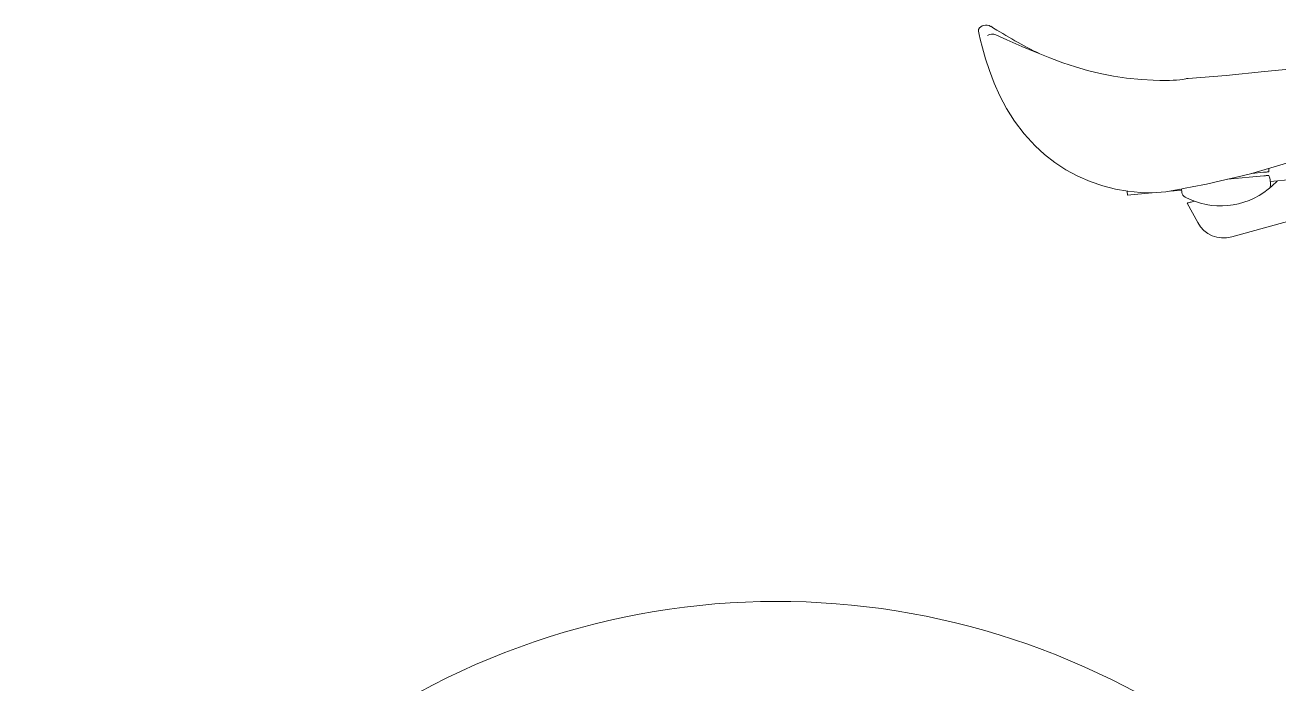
# Model space of a CAD drawing. Header units: millimetres. Extents: x -470 to 13540, y 264 to 3642.
# Drawn here: x 8709 to 9246, y 3212 to 3494 of the extents above; entities that cross this region are included whole.
import ezdxf

# ---------------------------------------------------------------- set-up
doc = ezdxf.new("R2010")
doc.units = ezdxf.units.MM
doc.layers.add('ZANO_R', color=7, linetype='Continuous', lineweight=0)

msp = doc.modelspace()

# ---------------------------------------------------------------- linework, layer by layer
at = {"layer": 'ZANO_R'}
for p, q in [((9206.47, 3471.44), (9207.01, 3471.53)), ((9206.77, 3471.51), (9206.59, 3471.49)), ((9223.82, 3428.32), (9239.3, 3429.79)), ((9239.16, 3431.3), (9234.19, 3430.83)), ((9199.22, 3423.25), (9204.17, 3423.72)), ((9204.27, 3422.71), (9204.13, 3424.18)), ((9242.01, 3428.1), (9242.19, 3426.3)), ((9242.09, 3427.31), (9251.26, 3428.18)), ((9180.98, 3421.52), (9191.4, 3422.51)), ((9209.05, 3418.81), (9209.54, 3418.95)), ((9211.03, 3409.81), (9206.53, 3418.12)), ((9252.06, 3410.91), (9225.57, 3403.61))]:
    msp.add_line(p, q, dxfattribs=at)
at = {"layer": 'ZANO_R', "flags": 128}
for points in [[(9203.3, 3424.02), (9202.74, 3423.88), (9197.37, 3422.91), (9191.56, 3422.5), (9186.48, 3422.62), (9181.19, 3423.17), (9175.79, 3424.14), (9170.38, 3425.54), (9164.97, 3427.39), (9159.7, 3429.68), (9154.64, 3432.38), (9149.84, 3435.5), (9145.41, 3438.96), (9141.41, 3442.65), (9136.71, 3447.82), (9132.69, 3453.15), (9129.26, 3458.56), (9126.34, 3464.03), (9123.9, 3469.5), (9121.89, 3474.85), (9120.26, 3479.93), (9118.95, 3484.54), (9117.99, 3488.31), (9117.52, 3490.37), (9117.28, 3491.69), (9117.2, 3492.34), (9117.2, 3492.5)], [(9206.47, 3471.46), (9206.46, 3471.46), (9206.28, 3471.42), (9205.92, 3471.36), (9205.26, 3471.24), (9204.42, 3471.11), (9203.32, 3470.96), (9201.99, 3470.82), (9200.52, 3470.71), (9198.99, 3470.64), (9197.1, 3470.61), (9194.86, 3470.62), (9191.99, 3470.71), (9187.01, 3470.99), (9180.52, 3471.63), (9175.02, 3472.43), (9169.26, 3473.55), (9163.85, 3474.89), (9158.66, 3476.43), (9153.35, 3478.21), (9147.81, 3480.27), (9141.98, 3482.6), (9135.81, 3485.19), (9129.29, 3488.06), (9124.7, 3490.22)], [(9207.01, 3471.53), (9223.26, 3472.73), (9239.68, 3474.45), (9256.12, 3476.08), (9274.09, 3477.23), (9291.86, 3477.66), (9309.32, 3477.39), (9326.38, 3476.42), (9334.8, 3475.63), (9343.33, 3474.51), (9352.16, 3472.93), (9361.47, 3470.76), (9366.23, 3469.38), (9370.8, 3467.7), (9374.91, 3465.6), (9378.31, 3463), (9380.32, 3460.52), (9381.6, 3457.62), (9382.18, 3454.32), (9382.29, 3450.76)], [(9268.73, 3441.54), (9260.55, 3438.91), (9251.48, 3435.97), (9242.39, 3433.15), (9233.61, 3430.67), (9227.08, 3429.06), (9220.84, 3427.64), (9214.75, 3426.29), (9208.63, 3425.03), (9205.69, 3424.49)], [(9241.4, 3431.52), (9241.22, 3431.5), (9241, 3431.48), (9240.75, 3431.45), (9240.47, 3431.43), (9240.16, 3431.4), (9239.84, 3431.37), (9239.5, 3431.34), (9239.16, 3431.3)], [(9239.3, 3429.79), (9239.65, 3429.82), (9239.98, 3429.85), (9240.31, 3429.88), (9240.61, 3429.91), (9240.89, 3429.94), (9241.14, 3429.96), (9241.36, 3429.98), (9241.54, 3430)], [(9241.49, 3432.9), (9241.48, 3432.66), (9241.4, 3431.68), (9241.4, 3431.52)], [(9241.54, 3430), (9241.85, 3428.85), (9242.01, 3428.1)], [(9203.27, 3424), (9204.88, 3424.33), (9205.7, 3424.48)], [(9180.82, 3423.2), (9180.88, 3422.64), (9180.94, 3421.94), (9180.98, 3421.57), (9180.98, 3421.52)], [(9206.53, 3418.12), (9206.57, 3418.13), (9206.68, 3418.16), (9206.87, 3418.21), (9207.12, 3418.28), (9207.43, 3418.36), (9207.79, 3418.46), (9208.19, 3418.57), (9208.61, 3418.69), (9209.05, 3418.81)]]:
    msp.add_lwpolyline(points, dxfattribs=at)
at = {"layer": 'ZANO_R'}
for centre, radius, start, end in [((9120.46, 3490.54), 3.81, 59.0869, 149.0133), ((9256.64, 3708.26), 252.98, 237.9584, 243.4255), ((9123.05, 3486.72), 3.81, 64.8004, 122.3204), ((9207.12, 3468.64), 2.89, 92.2845, 97.037), ((9220.85, 3449.55), 32.63, 242.146, 308.6775), ((9239.66, 3426.06), 2.54, 308.6775, 5.4117), ((9226.84, 3443.46), 24.1, 307.6174, 318.779), ((9206.79, 3422.95), 2.54, 185.4117, 242.146), ((9222.19, 3415.85), 12.7, 208.4117, 285.4117), ((9031.19, 2925.55), 322, 40.0607, 264.4729)]:
    msp.add_arc(centre, radius, start, end, dxfattribs=at)

doc.saveas('drawing.dxf')
